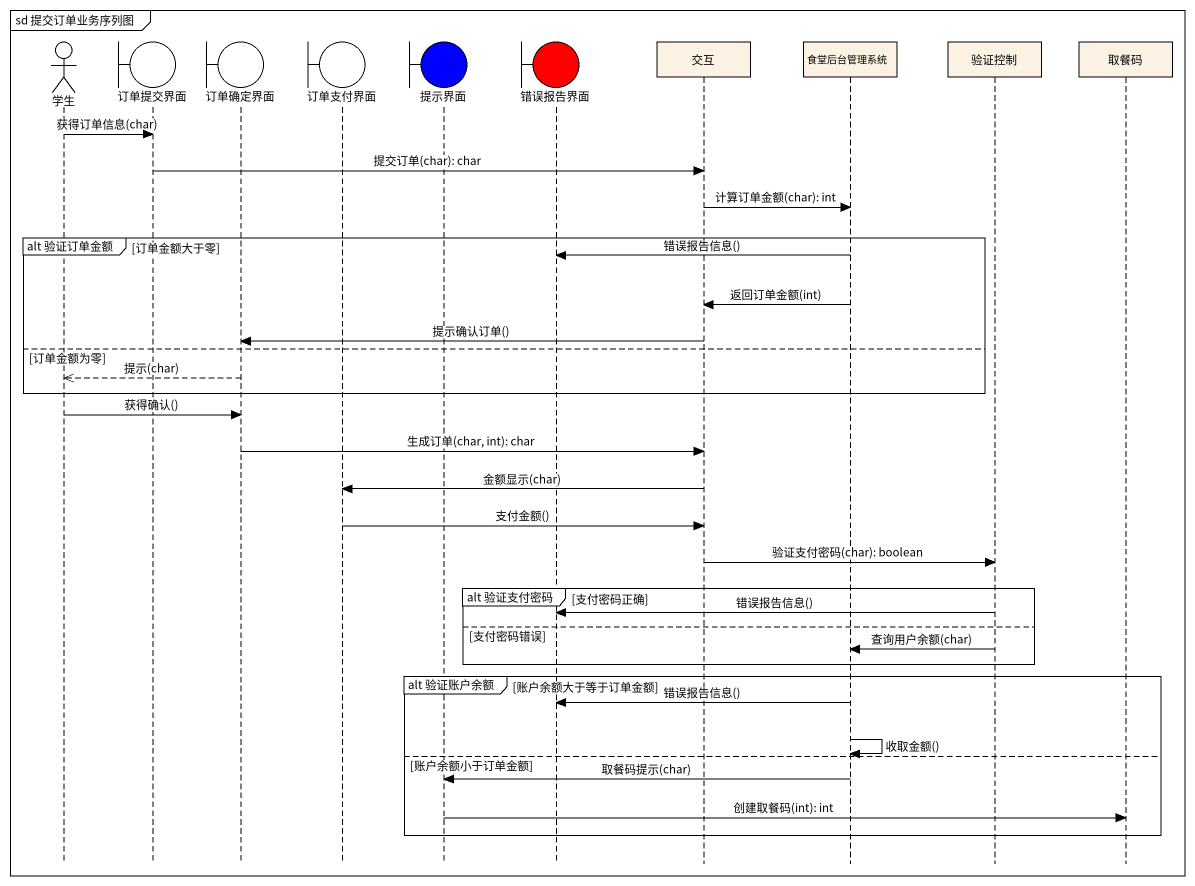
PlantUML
@startuml
mainframe sd 提交订单业务序列图
hide footbox
actor 学生
boundary 订单提交界面
boundary 订单确定界面
boundary 订单支付界面
boundary 提示界面 #0000FF
boundary 错误报告界面 #FF0000
participant 交互 #FCF2E3
participant 食堂后台管理系统 #FCF2E3
participant 验证控制 #FCF2E3
participant 取餐码 #FCF2E3

学生 -> 订单提交界面 : 获得订单信息(char)
订单提交界面 -> 交互 : 提交订单(char): char
交互 -> 食堂后台管理系统 : 计算订单金额(char): int
group alt 验证订单金额 [订单金额大于零]
  食堂后台管理系统 -> 错误报告界面 : 错误报告信息()
  食堂后台管理系统 -> 交互 : 返回订单金额(int)
  交互 -> 订单确定界面 : 提示确认订单()
else 订单金额为零
  订单确定界面 -->> 学生 : 提示(char)
end
学生 -> 订单确定界面 : 获得确认()
订单确定界面 -> 交互 : 生成订单(char, int): char
交互 -> 订单支付界面 : 金额显示(char)
订单支付界面 -> 交互 : 支付金额()
交互 -> 验证控制 : 验证支付密码(char): boolean
group alt 验证支付密码 [支付密码正确]
  验证控制 -> 错误报告界面 : 错误报告信息()
else 支付密码错误
  验证控制 -> 食堂后台管理系统 : 查询用户余额(char)
end
group alt 验证账户余额 [账户余额大于等于订单金额]
  食堂后台管理系统 -> 错误报告界面 : 错误报告信息()
  食堂后台管理系统 -> 食堂后台管理系统 : 收取金额()
else 账户余额小于订单金额
  食堂后台管理系统 -> 提示界面 : 取餐码提示(char)
  提示界面 -> 取餐码 : 创建取餐码(int): int
end
@enduml
